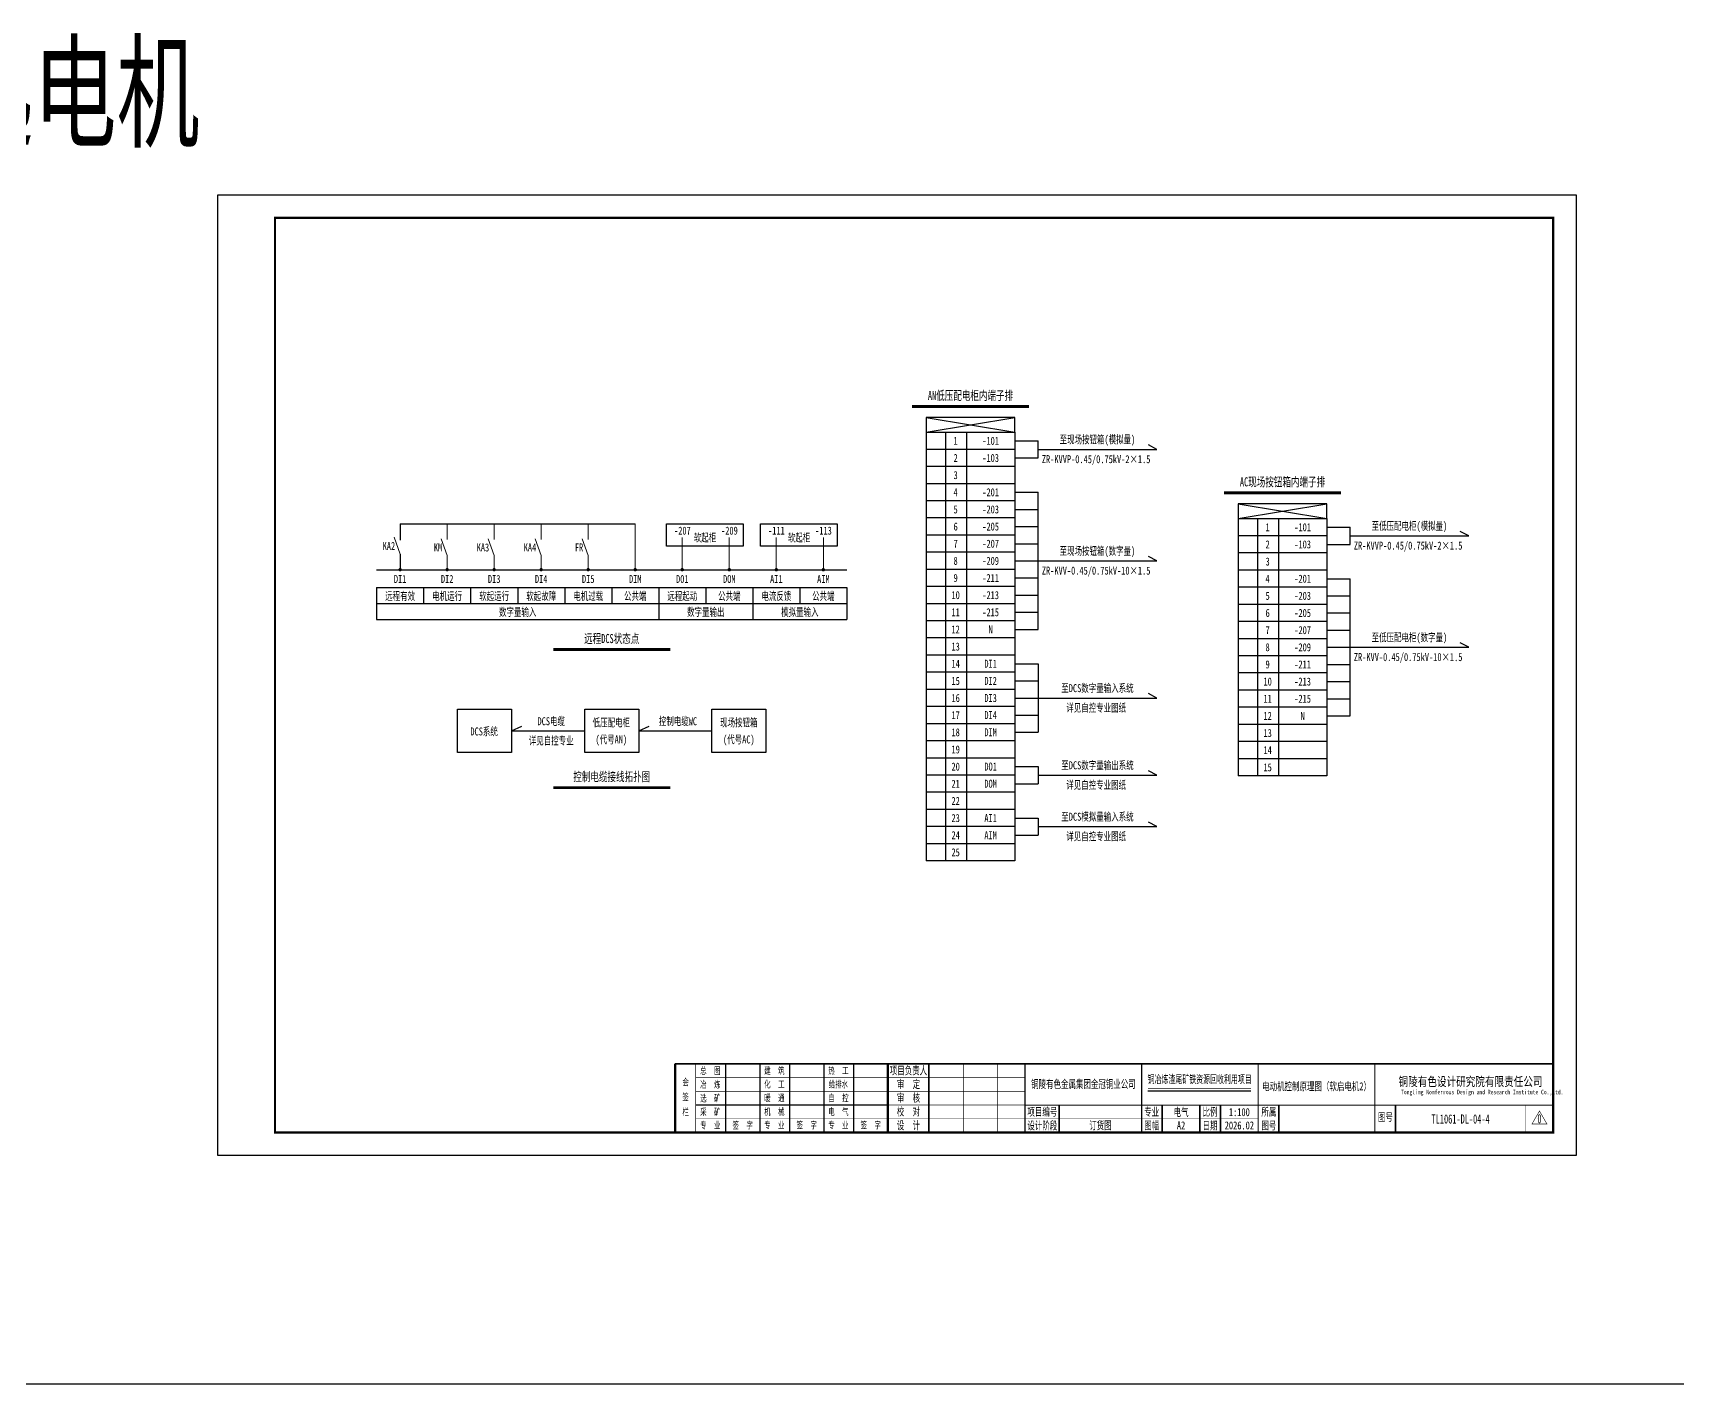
# Model space of a CAD drawing. Header units: millimetres. Extents: x 401220 to 2750366, y -101310 to 943175.
# Drawn here: x 718024 to 789929, y 628022 to 687110 of the extents above; entities that cross this region are included whole.
import ezdxf
from ezdxf.enums import TextEntityAlignment as Align

# ---------------------------------------------------------------- set-up
doc = ezdxf.new("R2010")
doc.units = ezdxf.units.MM
doc.layers.add('CAXA0层', color=7, linetype='Continuous', lineweight=25)
doc.layers.add('SW', color=8, linetype='Continuous', lineweight=20)
for name, color, linetype in [('TEXT', 4, 'Continuous'), ('动力平面设备层', 1, 'Continuous'), ('图框', 7, 'Continuous'), ('标注-照明', 7, 'Continuous'), ('照明平面导线层', 3, 'Continuous'), ('照明平面设备层', 1, 'Continuous')]:
    doc.layers.add(name, color=color, linetype=linetype)
doc.styles.add('HZ', font='simsun.ttf', dxfattribs={"width": 0.75})
doc.styles.add('标准', font='NSimSun.ttf', dxfattribs={"width": 0.667})

# ---------------------------------------------------------------- blocks, each defined once
blk = doc.blocks.new('3')
at = {"layer": 'TEXT', "color": 7, "lineweight": 25, "style": 'HZ', "width": 0.75}
for s, height, p in [('铜陵有色设计研究院有限责任公司', 400, (221501, 249018)), ('Tongling Nonferrous Design and Research Institute Co.,Ltd.', 200, (221613, 248659))]:
    blk.add_text(s, height=height, dxfattribs=at).set_placement(p)
blk = doc.blocks.new('铜陵有色图签02')
at = {"layer": '图框', "linetype": 'Continuous', "lineweight": 50}
for p, q in [((-38401, 3003), (-38401, 1)), ((-29100, 3001), (-29100, 0))]:
    blk.add_line(p, q, dxfattribs=at)
at = {"layer": '图框', "color": 7, "linetype": 'Continuous', "lineweight": 25}
for p, q in [((-36201, 3010), (-36201, 9)), ((-34701, 3010), (-34701, 9)), ((-33401, 3017), (-33401, 16)), ((-31901, 3017), (-31901, 16)), ((-30601, 3017), (-30601, 16)), ((-29100, 1201), (-37501, 1201))]:
    blk.add_line(p, q, dxfattribs=at)
at = {"layer": '图框', "color": 7, "linetype": 'Continuous', "lineweight": 35}
for p, q in [((-27300, 3001), (-27300, 1)), ((-21600, 1197), (-21600, -3)), ((-17100, 1200), (-17100, 0)), ((-15450, 0), (-15450, 1200)), ((-14550, 1200), (-14550, 0)), ((-12000, 1201), (-12000, 1)), ((-6900, 1202), (-6900, 2))]:
    blk.add_line(p, q, dxfattribs=at)
at = {"layer": '图框', "lineweight": 25}
blk.add_line((-17723, 1830), (-13223, 1830), dxfattribs=at)
at = {"layer": '图框', "lineweight": 70, "const_width": 70}
blk.add_lwpolyline([(-17980, 3001), (0, 3001), (-38401, 3001)], dxfattribs=at)
at = {"layer": '图框', "color": 7, "linetype": 'Continuous', "lineweight": 25, "const_width": 25}
for points in [[(-37501, 3000), (-37501, 0)], [(-25800, 3001), (-25800, 1)], [(-24300, 3001), (-24300, 1)], [(-23100, 2401), (-37501, 2401)], [(-23100, 1801), (-37501, 1801)], [(-23100, 1201), (-29100, 1201)], [(-602, 943), (-932, 371), (-272, 371), (-602, 943)], [(-12900, 600), (-18000, 600), (-37501, 600)]]:
    blk.add_lwpolyline(points, dxfattribs=at)
at = {"layer": '图框', "linetype": 'Continuous', "lineweight": 50, "const_width": 50}
for points in [[(-23100, 3001), (-23100, 1)], [(-18000, 3000), (-18000, 0)]]:
    blk.add_lwpolyline(points, dxfattribs=at)
at = {"layer": '图框', "lineweight": 50, "const_width": 50}
for points in [[(-12900, 3001), (-12900, 1)], [(-7800, 3001), (-7800, 1)], [(0, 3000), (0, 0)], [(-23100, 1200), (0, 1200)]]:
    blk.add_lwpolyline(points, dxfattribs=at)
at = {"layer": '图框', "lineweight": 25, "const_width": 35}
blk.add_lwpolyline([(-17723, 1930), (-13223, 1930)], dxfattribs=at)
at = {"layer": '图框', "color": 7, "linetype": 'Continuous', "lineweight": 35, "const_width": 25}
blk.add_lwpolyline([(-1200, 1201), (-1200, 0)], dxfattribs=at)
at = {"layer": '图框', "linetype": 'Continuous', "lineweight": 70, "const_width": 70}
blk.add_lwpolyline([(-38401, 1), (0, 0)], dxfattribs=at)
at = {"layer": '图框', "lineweight": 25}
blk.add_blockref('3', (-228268, -246986), dxfattribs=at)
at = {"layer": 'TEXT', "color": 7, "lineweight": 25, "style": '标准', "width": 0.667}
for s, height, p in [('总  图', 300, (-36862, 2555)), ('建  筑', 300, (-34062, 2562)), ('热  工', 300, (-31262, 2562)), ('项目负责人', 350, (-28197, 2541)), ('会', 300, (-37942, 2054)), ('冶  炼', 300, (-36862, 1955)), ('化  工', 300, (-34062, 1962)), ('给排水', 300, (-31262, 1962)), ('审  定', 350, (-28197, 1941)), ('签', 300, (-37942, 1404)), ('选  矿', 300, (-36862, 1355)), ('暖  通', 300, (-34062, 1362)), ('自  控', 300, (-31262, 1362)), ('审  核', 350, (-28197, 1341)), ('栏', 300, (-37942, 754)), ('采  矿', 300, (-36862, 754)), ('机  械', 300, (-34062, 761)), ('电  气', 300, (-31262, 761)), ('校  对', 350, (-28197, 741)), ('项目编号', 350, (-22343, 730)), ('专业', 350, (-17559, 730)), ('比例', 350, (-15009, 730)), ('所属', 350, (-12438, 730)), ('图号', 350, (-7339, 495)), ('专  业', 300, (-36862, 170)), ('签  字', 300, (-35449, 170)), ('专  业', 300, (-34062, 177)), ('签  字', 300, (-32649, 177)), ('专  业', 300, (-31262, 177)), ('签  字', 300, (-29849, 177)), ('设  计', 350, (-28197, 139)), ('设计阶段', 350, (-22343, 130)), ('图幅', 350, (-17559, 130)), ('日期', 350, (-15009, 130)), ('图号', 350, (-12438, 130))]:
    blk.add_text(s, height=height, dxfattribs=at).set_placement(p, align=Align.CENTER)

msp = doc.modelspace()

# ---------------------------------------------------------------- linework, layer by layer
at = {"color": 2, "linetype": 'ByBlock', "lineweight": 25}
for p, q in [((757093.99401, 670297.4635), (760961.02045, 669646.63401)), ((757093.99401, 669646.63401), (760961.02045, 670297.4635)), ((757093.99401, 669646.63401), (757093.99401, 650901.57086)), ((757093.99401, 669646.63401), (760961.02045, 669646.63401)), ((757929.88864, 669646.63401), (757929.88864, 650901.57086)), ((758849.31055, 669646.63401), (758849.31055, 650901.57086)), ((760961.02045, 669646.63401), (760961.02045, 650901.57086)), ((760961.02045, 668896.83149), (757093.99401, 668896.83149)), ((760961.02045, 668147.02896), (757093.99401, 668147.02896)), ((760961.02045, 667397.22644), (757093.99401, 667397.22644)), ((760961.02045, 666647.42391), (757093.99401, 666647.42391)), ((760961.02045, 665897.62138), (757093.99401, 665897.62138)), ((760961.02045, 665147.81886), (757093.99401, 665147.81886)), ((760961.02045, 664398.01633), (757093.99401, 664398.01633)), ((760961.02045, 663648.2138), (757093.99401, 663648.2138)), ((760961.02045, 662898.41128), (757093.99401, 662898.41128)), ((760961.02045, 662148.60875), (757093.99401, 662148.60875)), ((760961.02045, 661398.80623), (757093.99401, 661398.80623)), ((760961.02045, 660649.0037), (757093.99401, 660649.0037)), ((760961.02045, 659899.20117), (757093.99401, 659899.20117)), ((760961.02045, 659149.39865), (757093.99401, 659149.39865)), ((760961.02045, 658399.59612), (757093.99401, 658399.59612)), ((760961.02045, 657649.79359), (757093.99401, 657649.79359)), ((760961.02045, 656899.99107), (757093.99401, 656899.99107)), ((760961.02045, 656150.18854), (757093.99401, 656150.18854)), ((760961.02045, 655400.38602), (757093.99401, 655400.38602)), ((760961.02045, 654650.58349), (757093.99401, 654650.58349)), ((760961.02045, 653900.78096), (757093.99401, 653900.78096)), ((760961.02045, 653150.97844), (757093.99401, 653150.97844)), ((760961.02045, 652401.17591), (757093.99401, 652401.17591)), ((760961.02045, 651651.37339), (757093.99401, 651651.37339)), ((760961.02045, 650901.57086), (757093.99401, 650901.57086))]:
    msp.add_line(p, q, dxfattribs=at)
at = {"color": 1, "linetype": 'ByBlock'}
for p, q in [((760961.02045, 669271.73275), (761980.00134, 669271.73275)), ((761980.00134, 668521.93022), (761980.00134, 669271.73275)), ((761980.00134, 668896.83149), (767181.23245, 668896.83149)), ((760961.02045, 668521.93022), (761980.00134, 668521.93022)), ((760961.02045, 667022.32517), (761980.00134, 667022.32517)), ((761980.00134, 661023.90496), (761980.00134, 667022.32517)), ((760961.02045, 666272.52265), (761980.00134, 666272.52265)), ((760961.02045, 665522.72012), (761980.00134, 665522.72012)), ((774605.2692, 665492.33203), (775624.25009, 665492.33203)), ((775624.25009, 664742.5295), (775624.25009, 665492.33203)), ((760961.02045, 664772.91759), (761980.00134, 664772.91759)), ((774605.2692, 664742.5295), (775624.25009, 664742.5295)), ((775624.25009, 665117.43077), (780825.4812, 665117.43077)), ((760961.02045, 664023.11507), (761980.00134, 664023.11507)), ((761980.00134, 664023.11507), (767181.23245, 664023.11507)), ((760961.02045, 663273.31254), (761980.00134, 663273.31254)), ((774605.2692, 663242.92445), (775624.25009, 663242.92445)), ((775624.25009, 657244.50424), (775624.25009, 663242.92445)), ((760961.02045, 662523.51002), (761980.00134, 662523.51002)), ((774605.2692, 662493.12193), (775624.25009, 662493.12193)), ((760961.02045, 661773.70749), (761980.00134, 661773.70749)), ((774605.2692, 661743.3194), (775624.25009, 661743.3194)), ((760961.02045, 661023.90496), (761980.00134, 661023.90496)), ((774605.2692, 660993.51687), (775624.25009, 660993.51687)), ((774605.2692, 660243.71435), (775624.25009, 660243.71435)), ((775624.25009, 660243.71435), (780825.4812, 660243.71435)), ((760961.02045, 659524.29991), (761980.00134, 659524.29991)), ((774605.2692, 659493.91182), (775624.25009, 659493.91182)), ((760961.02045, 658774.49738), (761980.00134, 658774.49738)), ((774605.2692, 658744.10929), (775624.25009, 658744.10929)), ((760961.02045, 658024.69486), (761980.00134, 658024.69486)), ((761980.00134, 658024.69486), (767181.23245, 658024.69486)), ((774605.2692, 657994.30677), (775624.25009, 657994.30677)), ((760961.02045, 657274.89233), (761980.00134, 657274.89233)), ((774605.2692, 657244.50424), (775624.25009, 657244.50424)), ((760961.02045, 656525.08981), (761980.00134, 656525.08981)), ((760961.02045, 655025.48475), (761980.00134, 655025.48475)), ((761980.00134, 654650.58349), (767181.23245, 654650.58349)), ((760961.02045, 654275.68223), (761980.00134, 654275.68223)), ((760961.02045, 652776.07717), (761980.00134, 652776.07717)), ((761980.00134, 652401.17591), (767181.23245, 652401.17591)), ((760961.02045, 652026.27465), (761980.00134, 652026.27465))]:
    msp.add_line(p, q, dxfattribs=at)
at = {"color": 3, "linetype": 'ByBlock', "lineweight": 25}
for p, q in [((770738.24277, 666518.06278), (774605.2692, 665867.23329)), ((770738.24277, 665867.23329), (774605.2692, 666518.06278)), ((770738.24277, 665867.23329), (770738.24277, 654620.1954)), ((770738.24277, 665867.23329), (774605.2692, 665867.23329)), ((771574.1374, 665867.23329), (771574.1374, 654620.1954)), ((772493.55931, 665867.23329), (772493.55931, 654620.1954)), ((774605.2692, 665867.23329), (774605.2692, 654620.1954)), ((774605.2692, 665117.43077), (770738.24277, 665117.43077)), ((774605.2692, 664367.62824), (770738.24277, 664367.62824)), ((774605.2692, 663617.82571), (770738.24277, 663617.82571)), ((774605.2692, 662868.02319), (770738.24277, 662868.02319)), ((774605.2692, 662118.22066), (770738.24277, 662118.22066)), ((774605.2692, 661368.41814), (770738.24277, 661368.41814)), ((774605.2692, 660618.61561), (770738.24277, 660618.61561)), ((774605.2692, 659868.81308), (770738.24277, 659868.81308)), ((774605.2692, 659119.01056), (770738.24277, 659119.01056)), ((774605.2692, 658369.20803), (770738.24277, 658369.20803)), ((774605.2692, 657619.4055), (770738.24277, 657619.4055)), ((774605.2692, 656869.60298), (770738.24277, 656869.60298)), ((774605.2692, 656119.80045), (770738.24277, 656119.80045)), ((774605.2692, 655369.99793), (770738.24277, 655369.99793)), ((774605.2692, 654620.1954), (770738.24277, 654620.1954))]:
    msp.add_line(p, q, dxfattribs=at)
at = {"color": 3}
msp.add_line((930455.53865, 628021.73148), (401219.70842, 628021.73148), dxfattribs=at)
at = {"color": 2, "linetype": 'ByBlock', "lineweight": 25}
msp.add_lwpolyline([(757093.99401, 669646.63401), (760961.02045, 669646.63401), (760961.02045, 670297.4635), (757093.99401, 670297.4635)], close=True, dxfattribs=at)
at = {"color": 3, "linetype": 'ByBlock', "lineweight": 25}
msp.add_lwpolyline([(770738.24277, 665867.23329), (774605.2692, 665867.23329), (774605.2692, 666518.06278), (770738.24277, 666518.06278)], close=True, dxfattribs=at)
at = {"color": 7, "linetype": 'ByBlock', "lineweight": 20, "const_width": 75}
for points in [[(734045.96947, 663635.44513, 1), (734120.96947, 663635.44513, 1)], [(736102.46841, 663635.44513, 1), (736177.46841, 663635.44513, 1)], [(738158.96734, 663635.44513, 1), (738233.96734, 663635.44513, 1)], [(740215.46628, 663635.44513, 1), (740290.46628, 663635.44513, 1)], [(742271.96522, 663635.44513, 1), (742346.96522, 663635.44513, 1)], [(744328.46415, 663635.44513, 1), (744403.46415, 663635.44513, 1)], [(746384.96309, 663635.44513, 1), (746459.96309, 663635.44513, 1)], [(748441.46203, 663635.44513, 1), (748516.46203, 663635.44513, 1)], [(750497.96096, 663635.44513, 1), (750572.96096, 663635.44513, 1)], [(752554.4599, 663635.44513, 1), (752629.4599, 663635.44513, 1)]]:
    msp.add_lwpolyline(points, format="xyb", close=True, dxfattribs=at)
at = {"layer": 'CAXA0层', "color": 2, "linetype": 'ByBlock', "lineweight": 40}
for p, q in [((756478.43458, 670800.9327), (761576.57987, 670800.9327)), ((740788.64204, 660170.82967), (745886.78733, 660170.82967)), ((740788.64204, 654131.42628), (745886.78733, 654131.42628))]:
    msp.add_line(p, q, dxfattribs=at)
at = {"layer": 'CAXA0层', "color": 2, "linetype": 'ByBlock', "lineweight": 0}
for p, q in [((756478.43458, 670735.44977), (761576.57987, 670735.44977)), ((740788.64204, 660105.34674), (745886.78733, 660105.34674)), ((740788.64204, 654065.94335), (745886.78733, 654065.94335))]:
    msp.add_line(p, q, dxfattribs=at)
at = {"layer": 'CAXA0层', "color": 3, "linetype": 'ByBlock', "lineweight": 40}
msp.add_line((770122.68334, 667021.53198), (775220.82863, 667021.53198), dxfattribs=at)
at = {"layer": 'CAXA0层', "color": 3, "linetype": 'ByBlock', "lineweight": 0}
msp.add_line((770122.68334, 666956.04905), (775220.82863, 666956.04905), dxfattribs=at)
at = {"layer": 'SW', "color": 7, "linetype": 'ByBlock', "lineweight": 25}
for p, q in [((733055.22, 662850.454), (753620.20937, 662850.454)), ((733055.22, 662850.454), (733055.22, 661454.10283)), ((735111.71894, 662850.454), (735111.71894, 662152.27841)), ((737168.21788, 662850.454), (737168.21788, 662152.27841)), ((739224.71681, 662850.454), (739224.71681, 662152.27841)), ((741281.21575, 662850.454), (741281.21575, 662152.27841)), ((743337.71469, 662850.454), (743337.71469, 662152.27841)), ((745394.21362, 662850.454), (745394.21362, 661454.10283)), ((747450.71256, 662850.454), (747450.71256, 662152.27841)), ((749507.2115, 662850.454), (749507.2115, 661454.10283)), ((751563.71043, 662850.454), (751563.71043, 662152.27841)), ((753620.20937, 662850.454), (753620.20937, 661454.10283)), ((733055.22, 662152.27841), (753620.20937, 662152.27841)), ((733055.22, 661454.10283), (753620.20937, 661454.10283))]:
    msp.add_line(p, q, dxfattribs=at)
at = {"layer": '动力平面设备层', "color": 1, "linetype": 'ByBlock', "lineweight": -3, "ltscale": 100}
for p, q in [((767181.23245, 668896.83149), (766804.66816, 669090.03815)), ((780825.4812, 665117.43077), (780448.91692, 665310.63743)), ((767181.23245, 664023.11507), (766804.66816, 664216.32173)), ((780825.4812, 660243.71435), (780448.91692, 660436.92101)), ((761980.00134, 659524.29991), (761980.00134, 656525.08981)), ((767181.23245, 658024.69486), (766804.66816, 658217.90152)), ((761980.00134, 655025.48475), (761980.00134, 654275.68223)), ((767181.23245, 654650.58349), (766804.66816, 654843.79015)), ((761980.00134, 652776.07717), (761980.00134, 652026.27465)), ((767181.23245, 652401.17591), (766804.66816, 652594.38257))]:
    msp.add_line(p, q, dxfattribs=at)
at = {"layer": '动力平面设备层', "color": 3, "linetype": 'ByBlock', "lineweight": -3, "ltscale": 100}
for p, q in [((745727.50351, 665643.15633), (749086.14952, 665643.15633)), ((745727.50351, 664670.69701), (745727.50351, 665643.15633)), ((749086.14952, 665643.15633), (749086.14952, 664670.69701)), ((749840.50139, 665643.15633), (753199.14739, 665643.15633)), ((749840.50139, 664670.69701), (749840.50139, 665643.15633)), ((753199.14739, 665643.15633), (753199.14739, 664670.69701)), ((749086.14952, 664670.69701), (745727.50351, 664670.69701)), ((753199.14739, 664670.69701), (749840.50139, 664670.69701))]:
    msp.add_line(p, q, dxfattribs=at)
at = {"layer": '图框', "linetype": 'Continuous', "lineweight": 100, "const_width": 100}
msp.add_lwpolyline([(728611.52749, 639021.73148), (784511.52749, 639021.73148), (784511.52749, 679021.73148), (728611.52749, 679021.73148)], close=True, dxfattribs=at)
at = {"layer": '标注-照明', "linetype": 'ByBlock', "lineweight": 25, "ltscale": 100}
for p, q in [((734083.46947, 665643.15633), (734083.46947, 664924.23878)), ((734083.46947, 665643.15633), (744365.96415, 665643.15633)), ((734083.46947, 664320.75128), (734083.46947, 663635.44513)), ((733055.22, 663635.44513), (753620.20937, 663635.44513)), ((738953.19394, 656589.40149), (739405.86138, 656792.53252)), ((738953.19394, 656589.40149), (742159.51605, 656589.40149)), ((744515.91332, 656589.40149), (744968.58076, 656792.53252)), ((744515.91332, 656589.40149), (747722.23543, 656589.40149))]:
    msp.add_line(p, q, dxfattribs=at)
for points in [[(738953.19394, 655643.50828), (736596.79666, 655643.50828), (736596.79666, 657535.29469), (738953.19394, 657535.29469)], [(744515.91332, 655643.50828), (742159.51605, 655643.50828), (742159.51605, 657535.29469), (744515.91332, 657535.29469)], [(750078.63271, 655643.50828), (747722.23543, 655643.50828), (747722.23543, 657535.29469), (750078.63271, 657535.29469)]]:
    msp.add_lwpolyline(points, close=True, dxfattribs=at)
at = {"layer": '照明平面导线层', "color": 0, "linetype": 'ByBlock', "lineweight": 20}
for p, q in [((736139.96841, 664958.67921), (736139.96841, 665643.15633)), ((738196.46734, 664958.67921), (738196.46734, 665643.15633)), ((740252.96628, 664958.67921), (740252.96628, 665643.15633)), ((742309.46522, 664958.67921), (742309.46522, 665643.15633)), ((744365.96415, 663635.44513), (744365.96415, 665643.15633)), ((734083.46947, 664320.75128), (733822.0374, 665051.86541)), ((736139.96841, 664256.93796), (735878.53634, 664988.05209)), ((738196.46734, 664256.93796), (737935.03527, 664988.05209)), ((740252.96628, 664256.93796), (739991.53421, 664988.05209)), ((742309.46522, 664256.93796), (742048.03315, 664988.05209)), ((746422.46309, 663635.44513), (746422.46309, 665041.7397)), ((748478.96203, 663635.44513), (748478.96203, 665041.7397)), ((750535.46096, 663635.44513), (750535.46096, 665041.7397)), ((752591.9599, 663635.44513), (752591.9599, 665041.7397)), ((736139.96841, 663635.44513), (736139.96841, 664256.93796)), ((738196.46734, 663635.44513), (738196.46734, 664256.93796)), ((740252.96628, 663635.44513), (740252.96628, 664256.93796)), ((742309.46522, 663635.44513), (742309.46522, 664256.93796))]:
    msp.add_line(p, q, dxfattribs=at)
at = {"layer": '照明平面设备层', "color": 0, "lineweight": -3, "ltscale": 100}
msp.add_lwpolyline([(726111.52749, 680021.73148), (785511.52749, 680021.73148), (785511.52749, 638021.73148), (726111.52749, 638021.73148)], close=True, dxfattribs=at)

# ---------------------------------------------------------------- block references
at = {"layer": '图框', "lineweight": 25}
msp.add_blockref('铜陵有色图签02', (784511.52749, 639021.73148), dxfattribs=at)

# ---------------------------------------------------------------- texts
at = {"layer": 'SW', "color": 4, "linetype": 'ByBlock', "lineweight": 25, "style": '标准', "width": 0.667}
for s, height, p in [('软起电机', 4000, (718040.8154, 682521.21194)), ('DCS电缆', 350, (740691.55561, 656833.76602)), ('控制电缆WC', 350, (746232.68009, 656833.76602)), ('DCS系统', 350, (737756.7056, 656387.29478)), ('低压配电柜', 350, (743319.42499, 656775.5194)), ('现场按钮箱', 350, (748896.25555, 656775.5194)), ('详见自控专业', 350, (740691.55561, 655985.09184)), ('(代号AN)', 350, (743319.42499, 656036.65988)), ('(代号AC)', 350, (748896.25555, 656036.65988))]:
    msp.add_text(s, height=height, dxfattribs=at).set_placement(p, align=Align.CENTER)
at = {"layer": 'SW', "color": 2, "linetype": 'ByBlock', "lineweight": 25, "style": '标准', "width": 0.667}
for s, p in [('AN低压配电柜内端子排', (759027.2795, 671055.94673)), ('远程DCS状态点', (743337.48695, 660425.8437)), ('控制电缆接线拓扑图', (743337.48695, 654386.44031))]:
    msp.add_text(s, height=400, dxfattribs=at).set_placement(p, align=Align.CENTER)
at = {"layer": 'SW', "color": 7, "linetype": 'ByBlock', "lineweight": 25, "style": '标准', "width": 0.667}
for s, p in [('-101', (759907.41203, 669096.83149)), ('至现场按钮箱(模拟量)', (764579.18578, 669154.03995)), ('1', (758378.11897, 669096.83149)), ('2', (758378.11897, 668347.02896)), ('-103', (759907.41203, 668347.02896)), ('ZR-KVVP-0.45/0.75kV-2×1.5', (764522.21071, 668294.10252)), ('3', (758378.11897, 667597.22644)), ('4', (758378.11897, 666847.42391)), ('-201', (759907.41203, 666847.42391)), ('5', (758378.11897, 666097.62138)), ('-203', (759907.41203, 666097.62138)), ('-207', (746428.12902, 665168.78163)), ('软起柜', (747416.8288, 664862.83341)), ('-209', (748484.62796, 665168.78163)), ('-111', (750541.1269, 665168.78163)), ('软起柜', (751529.82668, 664862.83341)), ('-113', (752597.62583, 665168.78163)), ('6', (758378.11897, 665347.81886)), ('-205', (759907.41203, 665347.81886)), ('1', (772022.36773, 665317.43077)), ('-101', (773551.66079, 665317.43077)), ('至低压配电柜(模拟量)', (778223.43453, 665374.63923)), ('7', (758378.11897, 664598.01633)), ('-207', (759907.41203, 664598.01633)), ('至现场按钮箱(数字量)', (764579.18578, 664280.32353)), ('2', (772022.36773, 664567.62824)), ('-103', (773551.66079, 664567.62824)), ('ZR-KVVP-0.45/0.75kV-2×1.5', (778166.45947, 664514.7018)), ('8', (758378.11897, 663848.2138)), ('-209', (759907.41203, 663848.2138)), ('ZR-KVV-0.45/0.75kV-10×1.5', (764522.21071, 663420.3861)), ('3', (772022.36773, 663817.82571)), ('DI1', (734084.01123, 663054.9917)), ('DI2', (736140.51016, 663054.9917)), ('DI3', (738197.0091, 663054.9917)), ('DI4', (740253.50804, 663054.9917)), ('DI5', (742310.00697, 663054.9917)), ('DIM', (744366.50591, 663054.9917)), ('D01', (746423.00485, 663054.9917)), ('DOM', (748479.50378, 663054.9917)), ('AI1', (750536.00272, 663054.9917)), ('AIM', (752592.50166, 663054.9917)), ('9', (758378.11897, 663098.41128)), ('-211', (759907.41203, 663098.41128)), ('4', (772022.36773, 663068.02319)), ('-201', (773551.66079, 663068.02319)), ('远程有效', (734084.01123, 662306.51962)), ('电机运行', (736140.51016, 662306.51962)), ('软起运行', (738197.0091, 662306.51962)), ('软起故障', (740253.50804, 662306.51962)), ('电机过载', (742310.00697, 662306.51962)), ('公共端', (744366.50591, 662306.51962)), ('远程起动', (746423.00485, 662306.51962)), ('公共端', (748479.50378, 662306.51962)), ('电流反馈', (750536.00272, 662306.51962)), ('公共端', (752592.50166, 662306.51962)), ('10', (758378.11897, 662348.60875)), ('-213', (759907.41203, 662348.60875)), ('5', (772022.36773, 662318.22066)), ('-203', (773551.66079, 662318.22066)), ('数字量输入', (739224.71681, 661608.34404)), ('数字量输出', (747450.71256, 661608.34404)), ('模拟量输入', (751563.71043, 661608.34404)), ('11', (758378.11897, 661598.80623)), ('-215', (759907.41203, 661598.80623)), ('6', (772022.36773, 661568.41814)), ('-205', (773551.66079, 661568.41814)), ('12', (758378.11897, 660849.0037)), ('N', (759907.41203, 660849.0037)), ('7', (772022.36773, 660818.61561)), ('-207', (773551.66079, 660818.61561)), ('至低压配电柜(数字量)', (778223.43453, 660500.92281)), ('13', (758378.11897, 660099.20117)), ('8', (772022.36773, 660068.81308)), ('-209', (773551.66079, 660068.81308)), ('14', (758378.11897, 659349.39865)), ('DI1', (759907.41203, 659349.39865)), ('9', (772022.36773, 659319.01056)), ('-211', (773551.66079, 659319.01056)), ('ZR-KVV-0.45/0.75kV-10×1.5', (778166.45947, 659640.98538)), ('15', (758378.11897, 658599.59612)), ('DI2', (759907.41203, 658599.59612)), ('至DCS数字量输入系统', (764579.18578, 658281.90333)), ('10', (772022.36773, 658569.20803)), ('-213', (773551.66079, 658569.20803)), ('16', (758378.11897, 657849.79359)), ('DI3', (759907.41203, 657849.79359)), ('11', (772022.36773, 657819.4055)), ('-215', (773551.66079, 657819.4055)), ('17', (758378.11897, 657099.99107)), ('DI4', (759907.41203, 657099.99107)), ('详见自控专业图纸', (764522.21071, 657421.96589)), ('12', (772022.36773, 657069.60298)), ('N', (773551.66079, 657069.60298)), ('18', (758378.11897, 656350.18854)), ('DIM', (759907.41203, 656350.18854)), ('13', (772022.36773, 656319.80045)), ('19', (758378.11897, 655600.38602)), ('14', (772022.36773, 655569.99793)), ('20', (758378.11897, 654850.58349)), ('DO1', (759907.41203, 654850.58349)), ('至DCS数字量输出系统', (764579.18578, 654907.79196)), ('15', (772022.36773, 654820.1954)), ('21', (758378.11897, 654100.78096)), ('DOM', (759907.41203, 654100.78096)), ('详见自控专业图纸', (764522.21071, 654047.85452)), ('22', (758378.11897, 653350.97844)), ('23', (758378.11897, 652601.17591)), ('AI1', (759907.41203, 652601.17591)), ('至DCS模拟量输入系统', (764579.18578, 652658.38438)), ('24', (758378.11897, 651851.37339)), ('AIM', (759907.41203, 651851.37339)), ('详见自控专业图纸', (764522.21071, 651798.44694)), ('25', (758378.11897, 651101.57086))]:
    msp.add_text(s, height=350, dxfattribs=at).set_placement(p, align=Align.CENTER)
at = {"layer": 'SW', "color": 3, "linetype": 'ByBlock', "lineweight": 25, "style": '标准', "width": 0.667}
msp.add_text('AC现场按钮箱内端子排', height=400, dxfattribs=at).set_placement((772671.52826, 667276.54601), align=Align.CENTER)
at = {"layer": 'SW', "color": 7, "linetype": 'ByBlock', "lineweight": 25, "style": '标准', "width": 0.667}
for s, p in [('KA2', (733866.5452, 664673.14429)), ('KM', (735923.04414, 664609.33097)), ('KA3', (737979.54308, 664609.33097)), ('KA4', (740036.04201, 664609.33097)), ('FR', (742092.54095, 664609.33097))]:
    msp.add_text(s, height=350, dxfattribs=at).set_placement(p, align=Align.MIDDLE_RIGHT)
at = {"layer": 'SW', "color": 4, "linetype": 'Continuous', "lineweight": 25, "style": '标准'}
for s, height, width, p in [('铜冶炼渣尾矿铁资源回收利用项目', 350, 0.62, (769049.05111, 641179.55327)), ('铜陵有色金属集团金冠铜业公司', 350, 0.667, (763965.38066, 640968.00688)), ('电动机控制原理图（软启电机2）', 350, 0.667, (774162.43891, 640868.64442)), ('电气', 350, 0.667, (768235.704, 639739.99748)), ('1:100', 350, 0.667, (770785.704, 639739.99748)), ('A2', 350, 0.667, (768235.704, 639160.29543)), ('2026.02', 350, 0.667, (770785.704, 639160.29543)), ('TL1061-DL-04-4', 400, 0.667, (780460.8419, 639416.78801)), ('0', 400, 0.667, (783909.29998, 639429.69185))]:
    msp.add_text(s, height=height, dxfattribs=dict(at, width=width)).set_placement(p, align=Align.CENTER)
at = {"layer": 'SW', "color": 1, "linetype": 'Continuous', "lineweight": 25, "style": '标准', "width": 0.667}
msp.add_text('订货图', height=350, dxfattribs=at).set_placement((764710.95121, 639160.29543), align=Align.CENTER)

doc.saveas('drawing.dxf')
